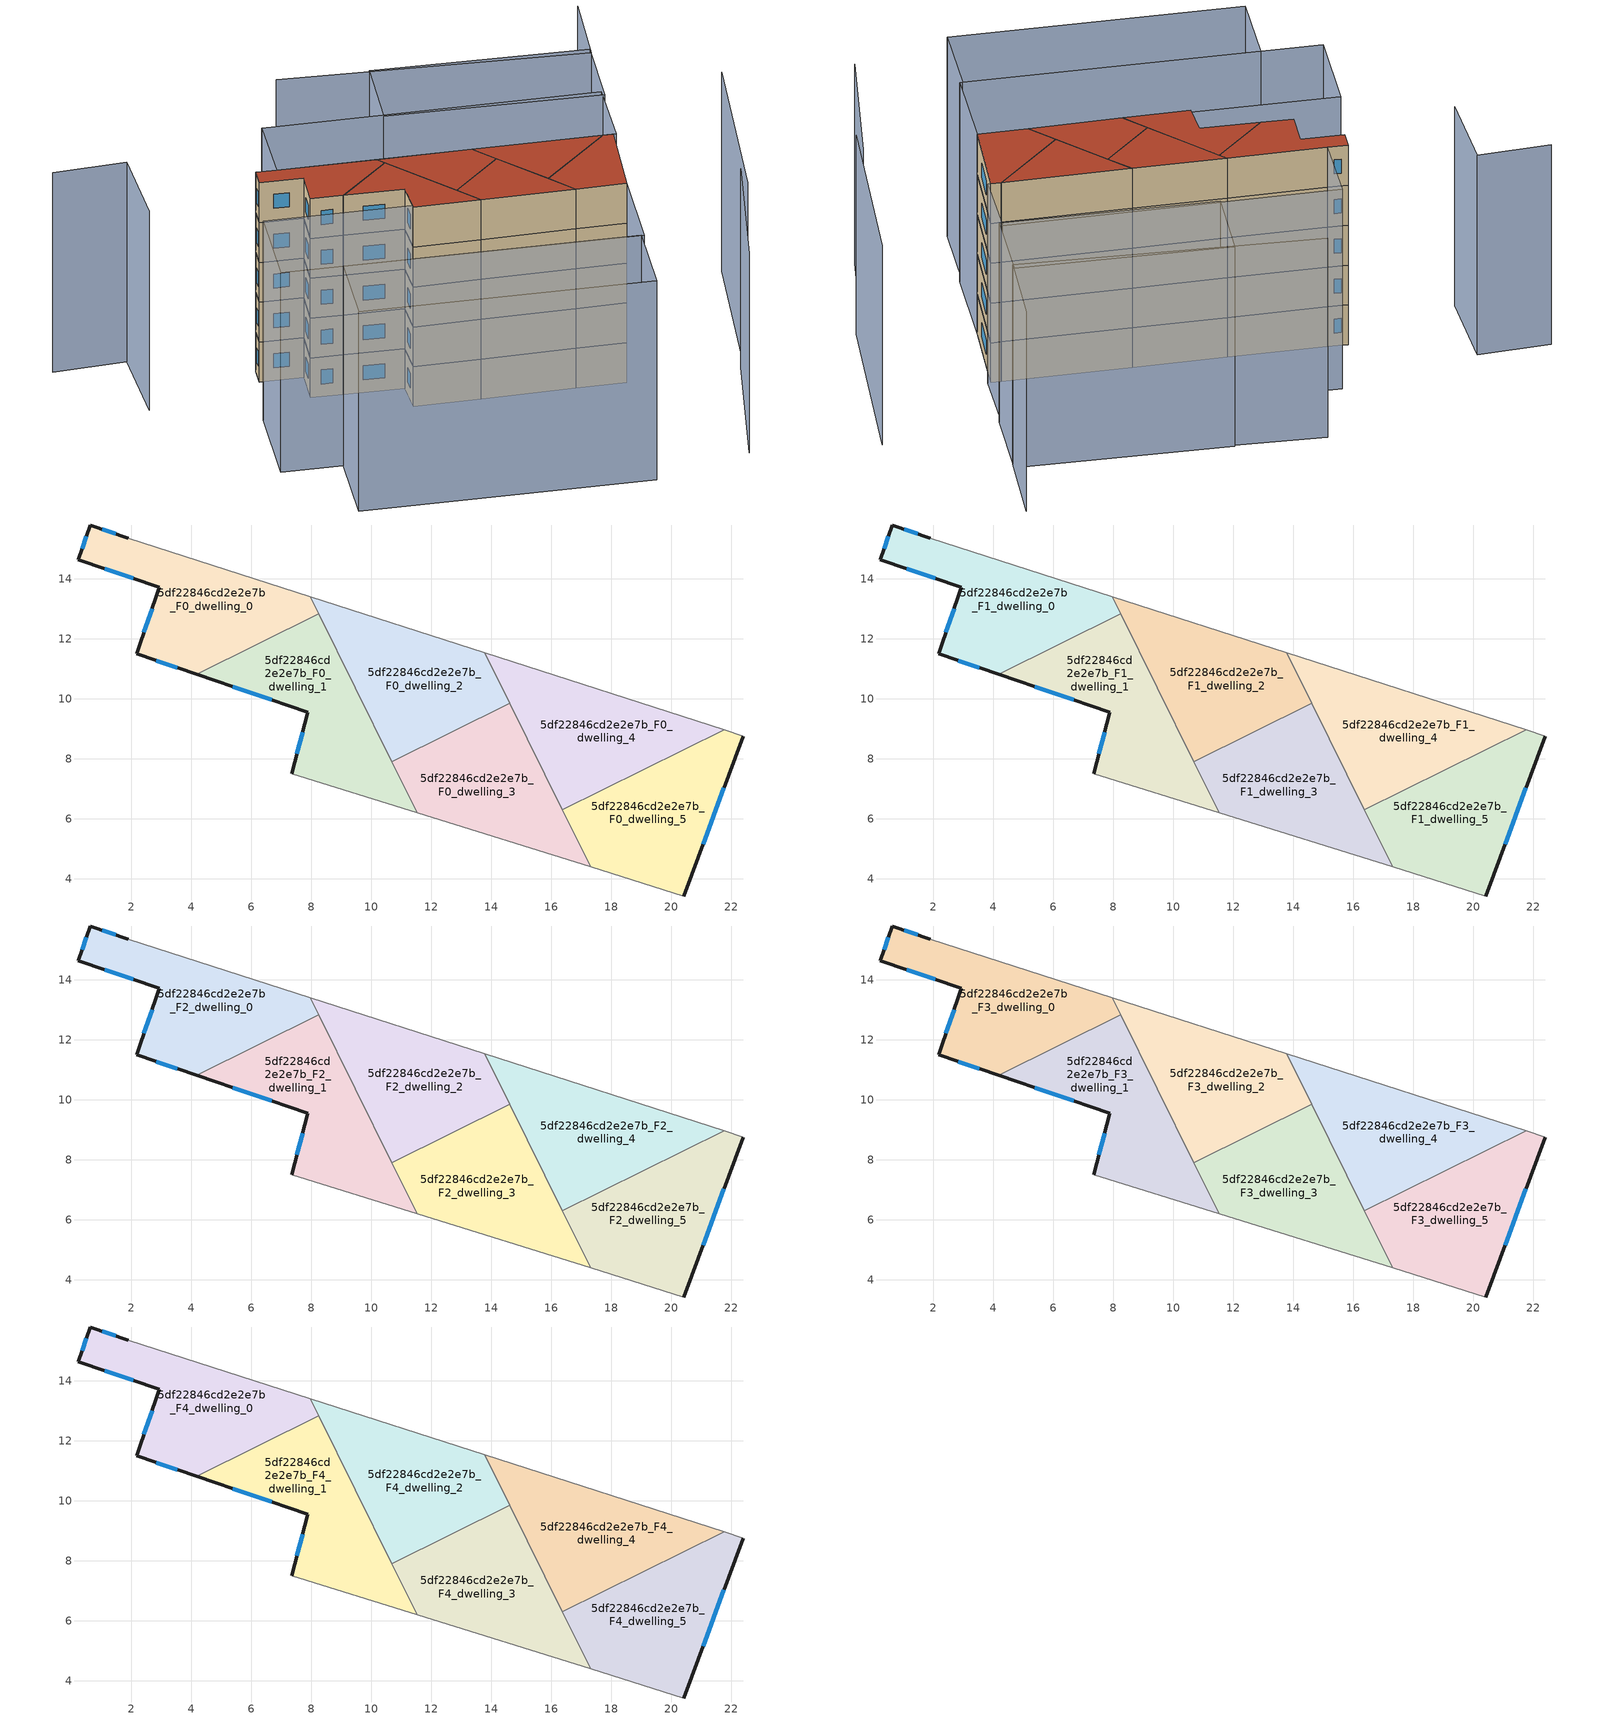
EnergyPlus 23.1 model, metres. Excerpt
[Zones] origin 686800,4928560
5df22846cd2e2e7b_F0_dwelling_0
 floor ground (EU_floor_Construction): 7.97,13.4 8.25,12.83 4.18,10.81 2.18,11.49 2.94,13.72 0.24,14.63 0.63,15.79 1.9,15.35 z0
 wall outside (EU_wall_Construction): 1.9,15.35 0.63,15.79 0.24,14.63 2.94,13.72 2.18,11.49 4.18,10.81 z0:3
 wall adiabatic (EU_wall_Construction): 7.97,13.4 1.9,15.35 z0:3
 wall to 5df22846cd2e2e7b_F0_dwelling_1 (EU_wall_Construction): 4.18,10.81 8.25,12.83 z0:3
 wall to 5df22846cd2e2e7b_F0_dwelling_2 (EU_wall_Construction): 8.25,12.83 7.97,13.4 z0:3
 window (EU_Window_Construction): 1.11,14.34 2.06,14.02 / 0.5,15.42 0.36,15.01 / 1.49,15.5 1.04,15.65 / 2.83,11.27 3.53,11.03 / 2.69,13 2.42,12.22 z0.97:2.03
5df22846cd2e2e7b_F0_dwelling_1
 floor ground (EU_floor_Construction): 8.25,12.83 11.53,6.2 7.35,7.5 7.89,9.55 4.18,10.81 z0
 wall outside (EU_wall_Construction): 4.18,10.81 7.89,9.55 7.35,7.5 z0:3
 wall adiabatic (EU_wall_Construction): 7.35,7.5 11.53,6.2 z0:3
 wall to 5df22846cd2e2e7b_F0_dwelling_3 (EU_wall_Construction): 11.53,6.2 10.69,7.91 z0:3
 wall to 5df22846cd2e2e7b_F0_dwelling_2 (EU_wall_Construction): 10.69,7.91 8.25,12.83 z0:3
 window (EU_Window_Construction): 7.71,8.89 7.52,8.17 / 5.38,10.41 6.68,9.96 z0.97:2.03
5df22846cd2e2e7b_F0_dwelling_2
 floor ground (EU_floor_Construction): 13.79,11.53 14.62,9.85 10.69,7.91 7.97,13.4 z0
 wall adiabatic (EU_wall_Construction): 13.79,11.53 7.97,13.4 z0:3
 wall to 5df22846cd2e2e7b_F0_dwelling_3 (EU_wall_Construction): 10.69,7.91 14.62,9.85 z0:3
 wall to 5df22846cd2e2e7b_F0_dwelling_4 (EU_wall_Construction): 14.62,9.85 13.79,11.53 z0:3
5df22846cd2e2e7b_F0_dwelling_3
 floor ground (EU_floor_Construction): 14.62,9.85 17.31,4.39 11.53,6.2 10.69,7.91 z0
 wall adiabatic (EU_wall_Construction): 11.53,6.2 17.31,4.39 z0:3
 wall to 5df22846cd2e2e7b_F0_dwelling_5 (EU_wall_Construction): 17.31,4.39 16.38,6.3 z0:3
 wall to 5df22846cd2e2e7b_F0_dwelling_4 (EU_wall_Construction): 16.38,6.3 14.62,9.85 z0:3
5df22846cd2e2e7b_F0_dwelling_4
 floor ground (EU_floor_Construction): 21.77,8.96 16.38,6.3 13.79,11.53 z0
 wall adiabatic (EU_wall_Construction): 21.77,8.96 13.79,11.53 z0:3
 wall to 5df22846cd2e2e7b_F0_dwelling_5 (EU_wall_Construction): 16.38,6.3 21.77,8.96 z0:3
5df22846cd2e2e7b_F0_dwelling_5
 floor ground (EU_floor_Construction): 22.4,8.76 20.43,3.42 17.31,4.39 16.38,6.3 21.77,8.96 z0
 wall outside (EU_wall_Construction): 20.43,3.42 22.4,8.76 z0:3
 wall adiabatic (EU_wall_Construction): 22.4,8.76 21.77,8.96 / 17.31,4.39 20.43,3.42 z0:3
 window (EU_Window_Construction): 21.07,5.15 21.76,7.03 z0.97:2.03
5df22846cd2e2e7b_F1_dwelling_0
 floor to 5df22846cd2e2e7b_F0_dwelling_0 (EU_floor_Construction): 7.97,13.4 8.25,12.83 4.18,10.81 2.18,11.49 2.94,13.72 0.24,14.63 0.63,15.79 1.9,15.35 z3
 wall outside (EU_wall_Construction): 1.9,15.35 0.63,15.79 0.24,14.63 2.94,13.72 2.18,11.49 4.18,10.81 z3:6
 wall adiabatic (EU_wall_Construction): 7.97,13.4 1.9,15.35 z3:6
 wall to 5df22846cd2e2e7b_F1_dwelling_1 (EU_wall_Construction): 4.18,10.81 8.25,12.83 z3:6
 wall to 5df22846cd2e2e7b_F1_dwelling_2 (EU_wall_Construction): 8.25,12.83 7.97,13.4 z3:6
 window (EU_Window_Construction): 1.11,14.34 2.06,14.02 / 0.5,15.42 0.36,15.01 / 1.49,15.5 1.04,15.65 / 2.83,11.27 3.53,11.03 / 2.69,13 2.42,12.22 z3.97:5.03
5df22846cd2e2e7b_F1_dwelling_1
 floor to 5df22846cd2e2e7b_F0_dwelling_1 (EU_floor_Construction): 8.25,12.83 11.53,6.2 7.35,7.5 7.89,9.55 4.18,10.81 z3
 wall outside (EU_wall_Construction): 4.18,10.81 7.89,9.55 7.35,7.5 z3:6
 wall adiabatic (EU_wall_Construction): 7.35,7.5 11.53,6.2 z3:6
 wall to 5df22846cd2e2e7b_F1_dwelling_3 (EU_wall_Construction): 11.53,6.2 10.69,7.91 z3:6
 wall to 5df22846cd2e2e7b_F1_dwelling_2 (EU_wall_Construction): 10.69,7.91 8.25,12.83 z3:6
 window (EU_Window_Construction): 7.71,8.89 7.52,8.17 / 5.38,10.41 6.68,9.96 z3.97:5.03
5df22846cd2e2e7b_F1_dwelling_2
 floor to 5df22846cd2e2e7b_F0_dwelling_2 (EU_floor_Construction): 13.79,11.53 14.62,9.85 10.69,7.91 7.97,13.4 z3
 wall adiabatic (EU_wall_Construction): 13.79,11.53 7.97,13.4 z3:6
 wall to 5df22846cd2e2e7b_F1_dwelling_3 (EU_wall_Construction): 10.69,7.91 14.62,9.85 z3:6
 wall to 5df22846cd2e2e7b_F1_dwelling_4 (EU_wall_Construction): 14.62,9.85 13.79,11.53 z3:6
5df22846cd2e2e7b_F1_dwelling_3
 floor to 5df22846cd2e2e7b_F0_dwelling_3 (EU_floor_Construction): 14.62,9.85 17.31,4.39 11.53,6.2 10.69,7.91 z3
 wall adiabatic (EU_wall_Construction): 11.53,6.2 17.31,4.39 z3:6
 wall to 5df22846cd2e2e7b_F1_dwelling_5 (EU_wall_Construction): 17.31,4.39 16.38,6.3 z3:6
 wall to 5df22846cd2e2e7b_F1_dwelling_4 (EU_wall_Construction): 16.38,6.3 14.62,9.85 z3:6
5df22846cd2e2e7b_F1_dwelling_4
 floor to 5df22846cd2e2e7b_F0_dwelling_4 (EU_floor_Construction): 21.77,8.96 16.38,6.3 13.79,11.53 z3
 wall adiabatic (EU_wall_Construction): 21.77,8.96 13.79,11.53 z3:6
 wall to 5df22846cd2e2e7b_F1_dwelling_5 (EU_wall_Construction): 16.38,6.3 21.77,8.96 z3:6
5df22846cd2e2e7b_F1_dwelling_5
 floor to 5df22846cd2e2e7b_F0_dwelling_5 (EU_floor_Construction): 22.4,8.76 20.43,3.42 17.31,4.39 16.38,6.3 21.77,8.96 z3
 wall outside (EU_wall_Construction): 20.43,3.42 22.4,8.76 z3:6
 wall adiabatic (EU_wall_Construction): 22.4,8.76 21.77,8.96 / 17.31,4.39 20.43,3.42 z3:6
 window (EU_Window_Construction): 21.07,5.15 21.76,7.03 z3.97:5.03
5df22846cd2e2e7b_F2_dwelling_0
 floor to 5df22846cd2e2e7b_F1_dwelling_0 (EU_floor_Construction): 7.97,13.4 8.25,12.83 4.18,10.81 2.18,11.49 2.94,13.72 0.24,14.63 0.63,15.79 1.9,15.35 z6
 wall outside (EU_wall_Construction): 1.9,15.35 0.63,15.79 0.24,14.63 2.94,13.72 2.18,11.49 4.18,10.81 z6:9
 wall adiabatic (EU_wall_Construction): 7.97,13.4 1.9,15.35 z6:9
 wall to 5df22846cd2e2e7b_F2_dwelling_1 (EU_wall_Construction): 4.18,10.81 8.25,12.83 z6:9
 wall to 5df22846cd2e2e7b_F2_dwelling_2 (EU_wall_Construction): 8.25,12.83 7.97,13.4 z6:9
 window (EU_Window_Construction): 1.11,14.34 2.06,14.02 / 0.5,15.42 0.36,15.01 / 1.49,15.5 1.04,15.65 / 2.83,11.27 3.53,11.03 / 2.69,13 2.42,12.22 z6.97:8.03
5df22846cd2e2e7b_F2_dwelling_1
 floor to 5df22846cd2e2e7b_F1_dwelling_1 (EU_floor_Construction): 8.25,12.83 11.53,6.2 7.35,7.5 7.89,9.55 4.18,10.81 z6
 wall outside (EU_wall_Construction): 4.18,10.81 7.89,9.55 7.35,7.5 z6:9
 wall adiabatic (EU_wall_Construction): 7.35,7.5 11.53,6.2 z6:9
 wall to 5df22846cd2e2e7b_F2_dwelling_3 (EU_wall_Construction): 11.53,6.2 10.69,7.91 z6:9
 wall to 5df22846cd2e2e7b_F2_dwelling_2 (EU_wall_Construction): 10.69,7.91 8.25,12.83 z6:9
 window (EU_Window_Construction): 7.71,8.89 7.52,8.17 / 5.38,10.41 6.68,9.96 z6.97:8.03
5df22846cd2e2e7b_F2_dwelling_2
 floor to 5df22846cd2e2e7b_F1_dwelling_2 (EU_floor_Construction): 13.79,11.53 14.62,9.85 10.69,7.91 7.97,13.4 z6
 wall adiabatic (EU_wall_Construction): 13.79,11.53 7.97,13.4 z6:9
 wall to 5df22846cd2e2e7b_F2_dwelling_3 (EU_wall_Construction): 10.69,7.91 14.62,9.85 z6:9
 wall to 5df22846cd2e2e7b_F2_dwelling_4 (EU_wall_Construction): 14.62,9.85 13.79,11.53 z6:9
5df22846cd2e2e7b_F2_dwelling_3
 floor to 5df22846cd2e2e7b_F1_dwelling_3 (EU_floor_Construction): 14.62,9.85 17.31,4.39 11.53,6.2 10.69,7.91 z6
 wall adiabatic (EU_wall_Construction): 11.53,6.2 17.31,4.39 z6:9
 wall to 5df22846cd2e2e7b_F2_dwelling_5 (EU_wall_Construction): 17.31,4.39 16.38,6.3 z6:9
 wall to 5df22846cd2e2e7b_F2_dwelling_4 (EU_wall_Construction): 16.38,6.3 14.62,9.85 z6:9
5df22846cd2e2e7b_F2_dwelling_4
 floor to 5df22846cd2e2e7b_F1_dwelling_4 (EU_floor_Construction): 21.77,8.96 16.38,6.3 13.79,11.53 z6
 wall adiabatic (EU_wall_Construction): 21.77,8.96 13.79,11.53 z6:9
 wall to 5df22846cd2e2e7b_F2_dwelling_5 (EU_wall_Construction): 16.38,6.3 21.77,8.96 z6:9
5df22846cd2e2e7b_F2_dwelling_5
 floor to 5df22846cd2e2e7b_F1_dwelling_5 (EU_floor_Construction): 22.4,8.76 20.43,3.42 17.31,4.39 16.38,6.3 21.77,8.96 z6
 wall outside (EU_wall_Construction): 20.43,3.42 22.4,8.76 z6:9
 wall adiabatic (EU_wall_Construction): 22.4,8.76 21.77,8.96 / 17.31,4.39 20.43,3.42 z6:9
 window (EU_Window_Construction): 21.07,5.15 21.76,7.03 z6.97:8.03
5df22846cd2e2e7b_F3_dwelling_0
 floor to 5df22846cd2e2e7b_F2_dwelling_0 (EU_floor_Construction): 7.97,13.4 8.25,12.83 4.18,10.81 2.18,11.49 2.94,13.72 0.24,14.63 0.63,15.79 1.9,15.35 z9
 wall outside (EU_wall_Construction): 1.9,15.35 0.63,15.79 0.24,14.63 2.94,13.72 2.18,11.49 4.18,10.81 z9:12
 wall adiabatic (EU_wall_Construction): 7.97,13.4 1.9,15.35 z9:12
 wall to 5df22846cd2e2e7b_F3_dwelling_1 (EU_wall_Construction): 4.18,10.81 8.25,12.83 z9:12
 wall to 5df22846cd2e2e7b_F3_dwelling_2 (EU_wall_Construction): 8.25,12.83 7.97,13.4 z9:12
 window (EU_Window_Construction): 1.11,14.34 2.06,14.02 / 0.5,15.42 0.36,15.01 / 1.49,15.5 1.04,15.65 / 2.83,11.27 3.53,11.03 / 2.69,13 2.42,12.22 z9.97:11.03
5df22846cd2e2e7b_F3_dwelling_1
 floor to 5df22846cd2e2e7b_F2_dwelling_1 (EU_floor_Construction): 8.25,12.83 11.53,6.2 7.35,7.5 7.89,9.55 4.18,10.81 z9
 wall outside (EU_wall_Construction): 4.18,10.81 7.89,9.55 7.35,7.5 z9:12
 wall adiabatic (EU_wall_Construction): 7.35,7.5 11.53,6.2 z9:12
 wall to 5df22846cd2e2e7b_F3_dwelling_3 (EU_wall_Construction): 11.53,6.2 10.69,7.91 z9:12
 wall to 5df22846cd2e2e7b_F3_dwelling_2 (EU_wall_Construction): 10.69,7.91 8.25,12.83 z9:12
 window (EU_Window_Construction): 7.71,8.89 7.52,8.17 / 5.38,10.41 6.68,9.96 z9.97:11.03
5df22846cd2e2e7b_F3_dwelling_2
 floor to 5df22846cd2e2e7b_F2_dwelling_2 (EU_floor_Construction): 13.79,11.53 14.62,9.85 10.69,7.91 7.97,13.4 z9
 wall adiabatic (EU_wall_Construction): 13.79,11.53 7.97,13.4 z9:12
 wall to 5df22846cd2e2e7b_F3_dwelling_3 (EU_wall_Construction): 10.69,7.91 14.62,9.85 z9:12
 wall to 5df22846cd2e2e7b_F3_dwelling_4 (EU_wall_Construction): 14.62,9.85 13.79,11.53 z9:12
5df22846cd2e2e7b_F3_dwelling_3
 floor to 5df22846cd2e2e7b_F2_dwelling_3 (EU_floor_Construction): 14.62,9.85 17.31,4.39 11.53,6.2 10.69,7.91 z9
 wall adiabatic (EU_wall_Construction): 11.53,6.2 17.31,4.39 z9:12
 wall to 5df22846cd2e2e7b_F3_dwelling_5 (EU_wall_Construction): 17.31,4.39 16.38,6.3 z9:12
 wall to 5df22846cd2e2e7b_F3_dwelling_4 (EU_wall_Construction): 16.38,6.3 14.62,9.85 z9:12
5df22846cd2e2e7b_F3_dwelling_4
 floor to 5df22846cd2e2e7b_F2_dwelling_4 (EU_floor_Construction): 21.77,8.96 16.38,6.3 13.79,11.53 z9
 wall adiabatic (EU_wall_Construction): 21.77,8.96 13.79,11.53 z9:12
 wall to 5df22846cd2e2e7b_F3_dwelling_5 (EU_wall_Construction): 16.38,6.3 21.77,8.96 z9:12
5df22846cd2e2e7b_F3_dwelling_5
 floor to 5df22846cd2e2e7b_F2_dwelling_5 (EU_floor_Construction): 22.4,8.76 20.43,3.42 17.31,4.39 16.38,6.3 21.77,8.96 z9
 wall outside (EU_wall_Construction): 20.43,3.42 22.4,8.76 z9:12
 wall adiabatic (EU_wall_Construction): 22.4,8.76 21.77,8.96 / 17.31,4.39 20.43,3.42 z9:12
 window (EU_Window_Construction): 21.07,5.15 21.76,7.03 z9.97:11.03
5df22846cd2e2e7b_F4_dwelling_0
 floor to 5df22846cd2e2e7b_F3_dwelling_0 (EU_floor_Construction): 7.97,13.4 8.25,12.83 4.18,10.81 2.18,11.49 2.94,13.72 0.24,14.63 0.63,15.79 1.9,15.35 z12
 wall outside (EU_wall_Construction): 1.9,15.35 0.63,15.79 0.24,14.63 2.94,13.72 2.18,11.49 4.18,10.81 z12:15
 wall adiabatic (EU_wall_Construction): 7.97,13.4 1.9,15.35 z12:15
 wall to 5df22846cd2e2e7b_F4_dwelling_1 (EU_wall_Construction): 4.18,10.81 8.25,12.83 z12:15
 wall to 5df22846cd2e2e7b_F4_dwelling_2 (EU_wall_Construction): 8.25,12.83 7.97,13.4 z12:15
 window (EU_Window_Construction): 1.11,14.34 2.06,14.02 / 0.5,15.42 0.36,15.01 / 1.49,15.5 1.04,15.65 / 2.83,11.27 3.53,11.03 / 2.69,13 2.42,12.22 z12.97:14.03
 roof outside (EU_roof_Construction): 8.25,12.83 7.97,13.4 1.9,15.35 0.63,15.79 0.24,14.63 2.94,13.72 2.18,11.49 4.18,10.81 z15
5df22846cd2e2e7b_F4_dwelling_1
 floor to 5df22846cd2e2e7b_F3_dwelling_1 (EU_floor_Construction): 8.25,12.83 11.53,6.2 7.35,7.5 7.89,9.55 4.18,10.81 z12
 wall outside (EU_wall_Construction): 4.18,10.81 7.89,9.55 7.35,7.5 z12:15
 wall adiabatic (EU_wall_Construction): 7.35,7.5 11.53,6.2 z12:15
 wall to 5df22846cd2e2e7b_F4_dwelling_3 (EU_wall_Construction): 11.53,6.2 10.69,7.91 z12:15
 wall to 5df22846cd2e2e7b_F4_dwelling_2 (EU_wall_Construction): 10.69,7.91 8.25,12.83 z12:15
 window (EU_Window_Construction): 7.71,8.89 7.52,8.17 / 5.38,10.41 6.68,9.96 z12.97:14.03
 roof outside (EU_roof_Construction): 11.53,6.2 8.25,12.83 4.18,10.81 7.89,9.55 7.35,7.5 z15
5df22846cd2e2e7b_F4_dwelling_2
 floor to 5df22846cd2e2e7b_F3_dwelling_2 (EU_floor_Construction): 13.79,11.53 14.62,9.85 10.69,7.91 7.97,13.4 z12
 wall adiabatic (EU_wall_Construction): 13.79,11.53 7.97,13.4 z12:15
 wall to 5df22846cd2e2e7b_F4_dwelling_3 (EU_wall_Construction): 10.69,7.91 14.62,9.85 z12:15
 wall to 5df22846cd2e2e7b_F4_dwelling_4 (EU_wall_Construction): 14.62,9.85 13.79,11.53 z12:15
 roof outside (EU_roof_Construction): 14.62,9.85 13.79,11.53 7.97,13.4 10.69,7.91 z15
5df22846cd2e2e7b_F4_dwelling_3
 floor to 5df22846cd2e2e7b_F3_dwelling_3 (EU_floor_Construction): 14.62,9.85 17.31,4.39 11.53,6.2 10.69,7.91 z12
 wall adiabatic (EU_wall_Construction): 11.53,6.2 17.31,4.39 z12:15
 wall to 5df22846cd2e2e7b_F4_dwelling_5 (EU_wall_Construction): 17.31,4.39 16.38,6.3 z12:15
 wall to 5df22846cd2e2e7b_F4_dwelling_4 (EU_wall_Construction): 16.38,6.3 14.62,9.85 z12:15
 roof outside (EU_roof_Construction): 17.31,4.39 14.62,9.85 10.69,7.91 11.53,6.2 z15
5df22846cd2e2e7b_F4_dwelling_4
 floor to 5df22846cd2e2e7b_F3_dwelling_4 (EU_floor_Construction): 21.77,8.96 16.38,6.3 13.79,11.53 z12
 wall adiabatic (EU_wall_Construction): 21.77,8.96 13.79,11.53 z12:15
 wall to 5df22846cd2e2e7b_F4_dwelling_5 (EU_wall_Construction): 16.38,6.3 21.77,8.96 z12:15
 roof outside (EU_roof_Construction): 21.77,8.96 13.79,11.53 16.38,6.3 z15
5df22846cd2e2e7b_F4_dwelling_5
 floor to 5df22846cd2e2e7b_F3_dwelling_5 (EU_floor_Construction): 22.4,8.76 20.43,3.42 17.31,4.39 16.38,6.3 21.77,8.96 z12
 wall outside (EU_wall_Construction): 20.43,3.42 22.4,8.76 z12:15
 wall adiabatic (EU_wall_Construction): 22.4,8.76 21.77,8.96 / 17.31,4.39 20.43,3.42 z12:15
 window (EU_Window_Construction): 21.07,5.15 21.76,7.03 z12.97:14.03
 roof outside (EU_roof_Construction): 20.43,3.42 22.4,8.76 21.77,8.96 16.38,6.3 17.31,4.39 z15
shading: 23.3,-7.29 27.51,1.43 / 27.12,-0.16 31.77,11.65 / -10.57,21.89 -5.93,20.69 / -5.93,20.69 -7.36,15.15 / 27.52,22.61 25.66,17.54 / 25.66,17.54 6.88,24.42 / 10.76,17.49 12.46,22.47 / 12.46,22.47 25.79,17.93 / 25.79,17.93 24.09,12.95 / 24.09,12.95 10.76,17.49 / 0.26,3.73 18.35,-2.2 / 18.35,-2.2 16.71,-7.2 / 16.71,-7.2 -1.38,-1.26 / -1.38,-1.26 0.26,3.73 / 18.55,-2.28 -3.53,4.98 / -3.53,4.98 -1.65,10.69 / -1.65,10.69 20.43,3.42 / 20.43,3.42 18.55,-2.28 / 22.59,8.7 1.9,15.35 / 1.9,15.35 3.39,19.99 / 3.39,19.99 24.08,13.33 / 24.08,13.33 22.59,8.7 z0:15
[Building]
EU S2 Campaign: North Axis=0; Terrain=City; Solar Distribution=FullExterior
[Site:Location]
Bologna: Latitude=44.5; Longitude=11.25; Time Zone=1; Elevation=37
[SizingPeriod:WeatherFileDays]
AnnualSizingPeriod: Begin Month=1; Begin Day of Month=1; End Month=12; End Day of Month=31; Day of Week for Start Day=Monday; Use Weather File Daylight Saving Period=No; Use Weather File Rain and Snow Indicators=No
[MATERIAL]
EU_InternalMass_Material: Roughness=MediumRough; Thickness=0.1; Conductivity=1; Density=1800; Specific Heat=900; Thermal Absorptance=0.9; Solar Absorptance=0.7; Visible Absorptance=0.7
[MATERIAL:NOMASS] Roughness=MediumRough; Thermal Absorptance=0.9; Solar Absorptance=0.7; Visible Absorptance=0.7
Name | Thermal Resistance
EU_wall_NoMass | 0.779417
EU_roof_NoMass | 0.435466
EU_floor_NoMass | 0.588222
[WINDOWMATERIAL:SIMPLEGLAZINGSYSTEM]
EU_Window_SimpleGlazing: UFactor=5.16242; Solar Heat Gain Coefficient=0.85; Visible Transmittance=0.85
[CONSTRUCTION]
EU_wall_Construction: EU_wall_NoMass
EU_roof_Construction: EU_roof_NoMass
EU_floor_Construction: EU_floor_NoMass
EU_InternalMass_Construction: EU_InternalMass_Material
EU_Window_Construction: EU_Window_SimpleGlazing
[ZONE] Type=1; Multiplier=1; Ceiling Height=autocalculate; Floor Area=autocalculate; Part of Total Floor Area=Yes
Name | Volume
5df22846cd2e2e7b_F0_dwelling_0; 5df22846cd2e2e7b_F1_dwelling_0; 5df22846cd2e2e7b_F2_dwelling_0; 5df22846cd2e2e7b_F3_dwelling_0; 5df22846cd2e2e7b_F4_dwelling_0 | 52.5989
5df22846cd2e2e7b_F0_dwelling_1; 5df22846cd2e2e7b_F1_dwelling_1; 5df22846cd2e2e7b_F2_dwelling_1; 5df22846cd2e2e7b_F3_dwelling_1; 5df22846cd2e2e7b_F4_dwelling_1 | 52.6099
5df22846cd2e2e7b_F0_dwelling_2; 5df22846cd2e2e7b_F1_dwelling_2; 5df22846cd2e2e7b_F2_dwelling_2; 5df22846cd2e2e7b_F3_dwelling_2; 5df22846cd2e2e7b_F4_dwelling_2 | 52.6091
5df22846cd2e2e7b_F0_dwelling_3; 5df22846cd2e2e7b_F1_dwelling_3; 5df22846cd2e2e7b_F2_dwelling_3; 5df22846cd2e2e7b_F3_dwelling_3; 5df22846cd2e2e7b_F4_dwelling_3; 5df22846cd2e2e7b_F0_dwelling_4; 5df22846cd2e2e7b_F1_dwelling_4; 5df22846cd2e2e7b_F2_dwelling_4; 5df22846cd2e2e7b_F3_dwelling_4; 5df22846cd2e2e7b_F4_dwelling_4 | 52.6055
5df22846cd2e2e7b_F0_dwelling_5; 5df22846cd2e2e7b_F1_dwelling_5; 5df22846cd2e2e7b_F2_dwelling_5; 5df22846cd2e2e7b_F3_dwelling_5; 5df22846cd2e2e7b_F4_dwelling_5 | 52.6157
[INTERNALMASS] Construction=EU_InternalMass_Construction
Name | Zone or ZoneList | Surface Area
5df22846cd2e2e7b_F0_dwelling_0_EU_InternalMass | 5df22846cd2e2e7b_F0_dwelling_0 | 17.5339
5df22846cd2e2e7b_F0_dwelling_1_EU_InternalMass | 5df22846cd2e2e7b_F0_dwelling_1 | 17.5365
5df22846cd2e2e7b_F0_dwelling_2_EU_InternalMass | 5df22846cd2e2e7b_F0_dwelling_2 | 17.536
5df22846cd2e2e7b_F0_dwelling_3_EU_InternalMass | 5df22846cd2e2e7b_F0_dwelling_3 | 17.5355
5df22846cd2e2e7b_F0_dwelling_4_EU_InternalMass | 5df22846cd2e2e7b_F0_dwelling_4 | 17.5333
5df22846cd2e2e7b_F0_dwelling_5_EU_InternalMass | 5df22846cd2e2e7b_F0_dwelling_5 | 17.5378
5df22846cd2e2e7b_F1_dwelling_0_EU_InternalMass | 5df22846cd2e2e7b_F1_dwelling_0 | 17.5339
5df22846cd2e2e7b_F1_dwelling_1_EU_InternalMass | 5df22846cd2e2e7b_F1_dwelling_1 | 17.5365
5df22846cd2e2e7b_F1_dwelling_2_EU_InternalMass | 5df22846cd2e2e7b_F1_dwelling_2 | 17.536
5df22846cd2e2e7b_F1_dwelling_3_EU_InternalMass | 5df22846cd2e2e7b_F1_dwelling_3 | 17.5355
5df22846cd2e2e7b_F1_dwelling_4_EU_InternalMass | 5df22846cd2e2e7b_F1_dwelling_4 | 17.5333
5df22846cd2e2e7b_F1_dwelling_5_EU_InternalMass | 5df22846cd2e2e7b_F1_dwelling_5 | 17.5378
5df22846cd2e2e7b_F2_dwelling_0_EU_InternalMass | 5df22846cd2e2e7b_F2_dwelling_0 | 17.5339
5df22846cd2e2e7b_F2_dwelling_1_EU_InternalMass | 5df22846cd2e2e7b_F2_dwelling_1 | 17.5365
5df22846cd2e2e7b_F2_dwelling_2_EU_InternalMass | 5df22846cd2e2e7b_F2_dwelling_2 | 17.536
5df22846cd2e2e7b_F2_dwelling_3_EU_InternalMass | 5df22846cd2e2e7b_F2_dwelling_3 | 17.5355
5df22846cd2e2e7b_F2_dwelling_4_EU_InternalMass | 5df22846cd2e2e7b_F2_dwelling_4 | 17.5333
5df22846cd2e2e7b_F2_dwelling_5_EU_InternalMass | 5df22846cd2e2e7b_F2_dwelling_5 | 17.5378
5df22846cd2e2e7b_F3_dwelling_0_EU_InternalMass | 5df22846cd2e2e7b_F3_dwelling_0 | 17.5339
5df22846cd2e2e7b_F3_dwelling_1_EU_InternalMass | 5df22846cd2e2e7b_F3_dwelling_1 | 17.5365
5df22846cd2e2e7b_F3_dwelling_2_EU_InternalMass | 5df22846cd2e2e7b_F3_dwelling_2 | 17.536
5df22846cd2e2e7b_F3_dwelling_3_EU_InternalMass | 5df22846cd2e2e7b_F3_dwelling_3 | 17.5355
5df22846cd2e2e7b_F3_dwelling_4_EU_InternalMass | 5df22846cd2e2e7b_F3_dwelling_4 | 17.5333
5df22846cd2e2e7b_F3_dwelling_5_EU_InternalMass | 5df22846cd2e2e7b_F3_dwelling_5 | 17.5378
5df22846cd2e2e7b_F4_dwelling_0_EU_InternalMass | 5df22846cd2e2e7b_F4_dwelling_0 | 17.5339
5df22846cd2e2e7b_F4_dwelling_1_EU_InternalMass | 5df22846cd2e2e7b_F4_dwelling_1 | 17.5365
5df22846cd2e2e7b_F4_dwelling_2_EU_InternalMass | 5df22846cd2e2e7b_F4_dwelling_2 | 17.536
5df22846cd2e2e7b_F4_dwelling_3_EU_InternalMass | 5df22846cd2e2e7b_F4_dwelling_3 | 17.5355
5df22846cd2e2e7b_F4_dwelling_4_EU_InternalMass | 5df22846cd2e2e7b_F4_dwelling_4 | 17.5333
5df22846cd2e2e7b_F4_dwelling_5_EU_InternalMass | 5df22846cd2e2e7b_F4_dwelling_5 | 17.5378
[OTHEREQUIPMENT] Fuel Type=Electricity; Design Level Calculation Method=Watts/Area; Power per Zone Floor Area=1; Fraction Latent=0; Fraction Radiant=0; Fraction Lost=0; Carbon Dioxide Generation Rate=0; EndUse Subcategory=EU_Step8_InternalGains
Name | Zone or ZoneList or Space or SpaceList | Schedule
EU_Step8_InternalGain_5df22846cd2e2e7b_F0_dwelling_0_f000 | 5df22846cd2e2e7b_F0_dwelling_0 | EU_Step8_GainSchedule_5df22846cd2e2e7b_F0_dwelling_0_f000
EU_Step8_InternalGain_5df22846cd2e2e7b_F0_dwelling_1_f000 | 5df22846cd2e2e7b_F0_dwelling_1 | EU_Step8_GainSchedule_5df22846cd2e2e7b_F0_dwelling_1_f000
EU_Step8_InternalGain_5df22846cd2e2e7b_F0_dwelling_2_f000 | 5df22846cd2e2e7b_F0_dwelling_2 | EU_Step8_GainSchedule_5df22846cd2e2e7b_F0_dwelling_2_f000
EU_Step8_InternalGain_5df22846cd2e2e7b_F0_dwelling_3_f000 | 5df22846cd2e2e7b_F0_dwelling_3 | EU_Step8_GainSchedule_5df22846cd2e2e7b_F0_dwelling_3_f000
EU_Step8_InternalGain_5df22846cd2e2e7b_F0_dwelling_4_f000 | 5df22846cd2e2e7b_F0_dwelling_4 | EU_Step8_GainSchedule_5df22846cd2e2e7b_F0_dwelling_4_f000
EU_Step8_InternalGain_5df22846cd2e2e7b_F0_dwelling_5_f000 | 5df22846cd2e2e7b_F0_dwelling_5 | EU_Step8_GainSchedule_5df22846cd2e2e7b_F0_dwelling_5_f000
EU_Step8_InternalGain_5df22846cd2e2e7b_F1_dwelling_0_f000 | 5df22846cd2e2e7b_F1_dwelling_0 | EU_Step8_GainSchedule_5df22846cd2e2e7b_F1_dwelling_0_f000
EU_Step8_InternalGain_5df22846cd2e2e7b_F1_dwelling_1_f000 | 5df22846cd2e2e7b_F1_dwelling_1 | EU_Step8_GainSchedule_5df22846cd2e2e7b_F1_dwelling_1_f000
EU_Step8_InternalGain_5df22846cd2e2e7b_F1_dwelling_2_f000 | 5df22846cd2e2e7b_F1_dwelling_2 | EU_Step8_GainSchedule_5df22846cd2e2e7b_F1_dwelling_2_f000
EU_Step8_InternalGain_5df22846cd2e2e7b_F1_dwelling_3_f000 | 5df22846cd2e2e7b_F1_dwelling_3 | EU_Step8_GainSchedule_5df22846cd2e2e7b_F1_dwelling_3_f000
EU_Step8_InternalGain_5df22846cd2e2e7b_F1_dwelling_4_f000 | 5df22846cd2e2e7b_F1_dwelling_4 | EU_Step8_GainSchedule_5df22846cd2e2e7b_F1_dwelling_4_f000
EU_Step8_InternalGain_5df22846cd2e2e7b_F1_dwelling_5_f000 | 5df22846cd2e2e7b_F1_dwelling_5 | EU_Step8_GainSchedule_5df22846cd2e2e7b_F1_dwelling_5_f000
EU_Step8_InternalGain_5df22846cd2e2e7b_F2_dwelling_0_f000 | 5df22846cd2e2e7b_F2_dwelling_0 | EU_Step8_GainSchedule_5df22846cd2e2e7b_F2_dwelling_0_f000
EU_Step8_InternalGain_5df22846cd2e2e7b_F2_dwelling_1_f000 | 5df22846cd2e2e7b_F2_dwelling_1 | EU_Step8_GainSchedule_5df22846cd2e2e7b_F2_dwelling_1_f000
EU_Step8_InternalGain_5df22846cd2e2e7b_F2_dwelling_2_f000 | 5df22846cd2e2e7b_F2_dwelling_2 | EU_Step8_GainSchedule_5df22846cd2e2e7b_F2_dwelling_2_f000
EU_Step8_InternalGain_5df22846cd2e2e7b_F2_dwelling_3_f000 | 5df22846cd2e2e7b_F2_dwelling_3 | EU_Step8_GainSchedule_5df22846cd2e2e7b_F2_dwelling_3_f000
EU_Step8_InternalGain_5df22846cd2e2e7b_F2_dwelling_4_f000 | 5df22846cd2e2e7b_F2_dwelling_4 | EU_Step8_GainSchedule_5df22846cd2e2e7b_F2_dwelling_4_f000
EU_Step8_InternalGain_5df22846cd2e2e7b_F2_dwelling_5_f000 | 5df22846cd2e2e7b_F2_dwelling_5 | EU_Step8_GainSchedule_5df22846cd2e2e7b_F2_dwelling_5_f000
EU_Step8_InternalGain_5df22846cd2e2e7b_F3_dwelling_0_f000 | 5df22846cd2e2e7b_F3_dwelling_0 | EU_Step8_GainSchedule_5df22846cd2e2e7b_F3_dwelling_0_f000
EU_Step8_InternalGain_5df22846cd2e2e7b_F3_dwelling_1_f000 | 5df22846cd2e2e7b_F3_dwelling_1 | EU_Step8_GainSchedule_5df22846cd2e2e7b_F3_dwelling_1_f000
EU_Step8_InternalGain_5df22846cd2e2e7b_F3_dwelling_2_f000 | 5df22846cd2e2e7b_F3_dwelling_2 | EU_Step8_GainSchedule_5df22846cd2e2e7b_F3_dwelling_2_f000
EU_Step8_InternalGain_5df22846cd2e2e7b_F3_dwelling_3_f000 | 5df22846cd2e2e7b_F3_dwelling_3 | EU_Step8_GainSchedule_5df22846cd2e2e7b_F3_dwelling_3_f000
EU_Step8_InternalGain_5df22846cd2e2e7b_F3_dwelling_4_f000 | 5df22846cd2e2e7b_F3_dwelling_4 | EU_Step8_GainSchedule_5df22846cd2e2e7b_F3_dwelling_4_f000
EU_Step8_InternalGain_5df22846cd2e2e7b_F3_dwelling_5_f000 | 5df22846cd2e2e7b_F3_dwelling_5 | EU_Step8_GainSchedule_5df22846cd2e2e7b_F3_dwelling_5_f000
EU_Step8_InternalGain_5df22846cd2e2e7b_F4_dwelling_0_f000 | 5df22846cd2e2e7b_F4_dwelling_0 | EU_Step8_GainSchedule_5df22846cd2e2e7b_F4_dwelling_0_f000
EU_Step8_InternalGain_5df22846cd2e2e7b_F4_dwelling_1_f000 | 5df22846cd2e2e7b_F4_dwelling_1 | EU_Step8_GainSchedule_5df22846cd2e2e7b_F4_dwelling_1_f000
EU_Step8_InternalGain_5df22846cd2e2e7b_F4_dwelling_2_f000 | 5df22846cd2e2e7b_F4_dwelling_2 | EU_Step8_GainSchedule_5df22846cd2e2e7b_F4_dwelling_2_f000
EU_Step8_InternalGain_5df22846cd2e2e7b_F4_dwelling_3_f000 | 5df22846cd2e2e7b_F4_dwelling_3 | EU_Step8_GainSchedule_5df22846cd2e2e7b_F4_dwelling_3_f000
EU_Step8_InternalGain_5df22846cd2e2e7b_F4_dwelling_4_f000 | 5df22846cd2e2e7b_F4_dwelling_4 | EU_Step8_GainSchedule_5df22846cd2e2e7b_F4_dwelling_4_f000
EU_Step8_InternalGain_5df22846cd2e2e7b_F4_dwelling_5_f000 | 5df22846cd2e2e7b_F4_dwelling_5 | EU_Step8_GainSchedule_5df22846cd2e2e7b_F4_dwelling_5_f000
[ZONEVENTILATION:DESIGNFLOWRATE] Schedule=EU_AlwaysOn; Design Flow Rate Calculation Method=AirChanges/Hour; Air Changes per Hour=0.712058; Ventilation Type=Natural; Fan Pressure Rise=0; Fan Total Efficiency=1; Constant Term Coefficient=1; Temperature Term Coefficient=0; Velocity Term Coefficient=0; Velocity Squared Term Coefficient=0; Minimum Indoor Temperature=-100; Maximum Indoor Temperature=100; Delta Temperature=-100; Minimum Outdoor Temperature=-100; Maximum Outdoor Temperature=100; Maximum Wind Speed=40
Name | Zone or ZoneList or Space or SpaceList
EU_ConstantAir_5df22846cd2e2e7b_F0_dwelling_0 | 5df22846cd2e2e7b_F0_dwelling_0
EU_ConstantAir_5df22846cd2e2e7b_F0_dwelling_1 | 5df22846cd2e2e7b_F0_dwelling_1
EU_ConstantAir_5df22846cd2e2e7b_F0_dwelling_2 | 5df22846cd2e2e7b_F0_dwelling_2
EU_ConstantAir_5df22846cd2e2e7b_F0_dwelling_3 | 5df22846cd2e2e7b_F0_dwelling_3
EU_ConstantAir_5df22846cd2e2e7b_F0_dwelling_4 | 5df22846cd2e2e7b_F0_dwelling_4
EU_ConstantAir_5df22846cd2e2e7b_F0_dwelling_5 | 5df22846cd2e2e7b_F0_dwelling_5
EU_ConstantAir_5df22846cd2e2e7b_F1_dwelling_0 | 5df22846cd2e2e7b_F1_dwelling_0
EU_ConstantAir_5df22846cd2e2e7b_F1_dwelling_1 | 5df22846cd2e2e7b_F1_dwelling_1
EU_ConstantAir_5df22846cd2e2e7b_F1_dwelling_2 | 5df22846cd2e2e7b_F1_dwelling_2
EU_ConstantAir_5df22846cd2e2e7b_F1_dwelling_3 | 5df22846cd2e2e7b_F1_dwelling_3
EU_ConstantAir_5df22846cd2e2e7b_F1_dwelling_4 | 5df22846cd2e2e7b_F1_dwelling_4
EU_ConstantAir_5df22846cd2e2e7b_F1_dwelling_5 | 5df22846cd2e2e7b_F1_dwelling_5
EU_ConstantAir_5df22846cd2e2e7b_F2_dwelling_0 | 5df22846cd2e2e7b_F2_dwelling_0
EU_ConstantAir_5df22846cd2e2e7b_F2_dwelling_1 | 5df22846cd2e2e7b_F2_dwelling_1
EU_ConstantAir_5df22846cd2e2e7b_F2_dwelling_2 | 5df22846cd2e2e7b_F2_dwelling_2
EU_ConstantAir_5df22846cd2e2e7b_F2_dwelling_3 | 5df22846cd2e2e7b_F2_dwelling_3
EU_ConstantAir_5df22846cd2e2e7b_F2_dwelling_4 | 5df22846cd2e2e7b_F2_dwelling_4
EU_ConstantAir_5df22846cd2e2e7b_F2_dwelling_5 | 5df22846cd2e2e7b_F2_dwelling_5
EU_ConstantAir_5df22846cd2e2e7b_F3_dwelling_0 | 5df22846cd2e2e7b_F3_dwelling_0
EU_ConstantAir_5df22846cd2e2e7b_F3_dwelling_1 | 5df22846cd2e2e7b_F3_dwelling_1
EU_ConstantAir_5df22846cd2e2e7b_F3_dwelling_2 | 5df22846cd2e2e7b_F3_dwelling_2
EU_ConstantAir_5df22846cd2e2e7b_F3_dwelling_3 | 5df22846cd2e2e7b_F3_dwelling_3
EU_ConstantAir_5df22846cd2e2e7b_F3_dwelling_4 | 5df22846cd2e2e7b_F3_dwelling_4
EU_ConstantAir_5df22846cd2e2e7b_F3_dwelling_5 | 5df22846cd2e2e7b_F3_dwelling_5
EU_ConstantAir_5df22846cd2e2e7b_F4_dwelling_0 | 5df22846cd2e2e7b_F4_dwelling_0
EU_ConstantAir_5df22846cd2e2e7b_F4_dwelling_1 | 5df22846cd2e2e7b_F4_dwelling_1
EU_ConstantAir_5df22846cd2e2e7b_F4_dwelling_2 | 5df22846cd2e2e7b_F4_dwelling_2
EU_ConstantAir_5df22846cd2e2e7b_F4_dwelling_3 | 5df22846cd2e2e7b_F4_dwelling_3
EU_ConstantAir_5df22846cd2e2e7b_F4_dwelling_4 | 5df22846cd2e2e7b_F4_dwelling_4
EU_ConstantAir_5df22846cd2e2e7b_F4_dwelling_5 | 5df22846cd2e2e7b_F4_dwelling_5
[HVACTEMPLATE:THERMOSTAT] Constant Heating Setpoint=20; Constant Cooling Setpoint=50
EU_HeatOnly_5df22846cd2e2e7b_F0_dwelling_0; EU_HeatOnly_5df22846cd2e2e7b_F0_dwelling_1; EU_HeatOnly_5df22846cd2e2e7b_F0_dwelling_2; EU_HeatOnly_5df22846cd2e2e7b_F0_dwelling_3; EU_HeatOnly_5df22846cd2e2e7b_F0_dwelling_4; EU_HeatOnly_5df22846cd2e2e7b_F0_dwelling_5; EU_HeatOnly_5df22846cd2e2e7b_F1_dwelling_0; EU_HeatOnly_5df22846cd2e2e7b_F1_dwelling_1; EU_HeatOnly_5df22846cd2e2e7b_F1_dwelling_2; EU_HeatOnly_5df22846cd2e2e7b_F1_dwelling_3; EU_HeatOnly_5df22846cd2e2e7b_F1_dwelling_4; EU_HeatOnly_5df22846cd2e2e7b_F1_dwelling_5; EU_HeatOnly_5df22846cd2e2e7b_F2_dwelling_0; EU_HeatOnly_5df22846cd2e2e7b_F2_dwelling_1; EU_HeatOnly_5df22846cd2e2e7b_F2_dwelling_2; EU_HeatOnly_5df22846cd2e2e7b_F2_dwelling_3; EU_HeatOnly_5df22846cd2e2e7b_F2_dwelling_4; EU_HeatOnly_5df22846cd2e2e7b_F2_dwelling_5; EU_HeatOnly_5df22846cd2e2e7b_F3_dwelling_0; EU_HeatOnly_5df22846cd2e2e7b_F3_dwelling_1; EU_HeatOnly_5df22846cd2e2e7b_F3_dwelling_2; EU_HeatOnly_5df22846cd2e2e7b_F3_dwelling_3; EU_HeatOnly_5df22846cd2e2e7b_F3_dwelling_4; EU_HeatOnly_5df22846cd2e2e7b_F3_dwelling_5; EU_HeatOnly_5df22846cd2e2e7b_F4_dwelling_0; EU_HeatOnly_5df22846cd2e2e7b_F4_dwelling_1; EU_HeatOnly_5df22846cd2e2e7b_F4_dwelling_2; EU_HeatOnly_5df22846cd2e2e7b_F4_dwelling_3; EU_HeatOnly_5df22846cd2e2e7b_F4_dwelling_4; EU_HeatOnly_5df22846cd2e2e7b_F4_dwelling_5
[HVACTEMPLATE:ZONE:IDEALLOADSAIRSYSTEM] System Availability Schedule=EU_AlwaysOn; Maximum Heating Supply Air Temperature=50; Minimum Cooling Supply Air Temperature=13; Maximum Heating Supply Air Humidity Ratio=0.0156; Minimum Cooling Supply Air Humidity Ratio=0.0077; Heating Limit=NoLimit; Cooling Limit=NoLimit; Heating Availability Schedule=EU_AlwaysOn; Cooling Availability Schedule=EU_CoolingOff; Dehumidification Control Type=ConstantSensibleHeatRatio; Cooling Sensible Heat Ratio=0.7; Dehumidification Setpoint=60; Humidification Control Type=None; Humidification Setpoint=30; Outdoor Air Method=None; Outdoor Air Flow Rate per Person=0.00944; Outdoor Air Flow Rate per Zone Floor Area=0; Outdoor Air Flow Rate per Zone=0; Demand Controlled Ventilation Type=None; Outdoor Air Economizer Type=NoEconomizer; Heat Recovery Type=None; Sensible Heat Recovery Effectiveness=0.7; Latent Heat Recovery Effectiveness=0.65
Name | Template Thermostat
5df22846cd2e2e7b_F0_dwelling_0 | EU_HeatOnly_5df22846cd2e2e7b_F0_dwelling_0
5df22846cd2e2e7b_F0_dwelling_1 | EU_HeatOnly_5df22846cd2e2e7b_F0_dwelling_1
5df22846cd2e2e7b_F0_dwelling_2 | EU_HeatOnly_5df22846cd2e2e7b_F0_dwelling_2
5df22846cd2e2e7b_F0_dwelling_3 | EU_HeatOnly_5df22846cd2e2e7b_F0_dwelling_3
5df22846cd2e2e7b_F0_dwelling_4 | EU_HeatOnly_5df22846cd2e2e7b_F0_dwelling_4
5df22846cd2e2e7b_F0_dwelling_5 | EU_HeatOnly_5df22846cd2e2e7b_F0_dwelling_5
5df22846cd2e2e7b_F1_dwelling_0 | EU_HeatOnly_5df22846cd2e2e7b_F1_dwelling_0
5df22846cd2e2e7b_F1_dwelling_1 | EU_HeatOnly_5df22846cd2e2e7b_F1_dwelling_1
5df22846cd2e2e7b_F1_dwelling_2 | EU_HeatOnly_5df22846cd2e2e7b_F1_dwelling_2
5df22846cd2e2e7b_F1_dwelling_3 | EU_HeatOnly_5df22846cd2e2e7b_F1_dwelling_3
5df22846cd2e2e7b_F1_dwelling_4 | EU_HeatOnly_5df22846cd2e2e7b_F1_dwelling_4
5df22846cd2e2e7b_F1_dwelling_5 | EU_HeatOnly_5df22846cd2e2e7b_F1_dwelling_5
5df22846cd2e2e7b_F2_dwelling_0 | EU_HeatOnly_5df22846cd2e2e7b_F2_dwelling_0
5df22846cd2e2e7b_F2_dwelling_1 | EU_HeatOnly_5df22846cd2e2e7b_F2_dwelling_1
5df22846cd2e2e7b_F2_dwelling_2 | EU_HeatOnly_5df22846cd2e2e7b_F2_dwelling_2
5df22846cd2e2e7b_F2_dwelling_3 | EU_HeatOnly_5df22846cd2e2e7b_F2_dwelling_3
5df22846cd2e2e7b_F2_dwelling_4 | EU_HeatOnly_5df22846cd2e2e7b_F2_dwelling_4
5df22846cd2e2e7b_F2_dwelling_5 | EU_HeatOnly_5df22846cd2e2e7b_F2_dwelling_5
5df22846cd2e2e7b_F3_dwelling_0 | EU_HeatOnly_5df22846cd2e2e7b_F3_dwelling_0
5df22846cd2e2e7b_F3_dwelling_1 | EU_HeatOnly_5df22846cd2e2e7b_F3_dwelling_1
5df22846cd2e2e7b_F3_dwelling_2 | EU_HeatOnly_5df22846cd2e2e7b_F3_dwelling_2
5df22846cd2e2e7b_F3_dwelling_3 | EU_HeatOnly_5df22846cd2e2e7b_F3_dwelling_3
5df22846cd2e2e7b_F3_dwelling_4 | EU_HeatOnly_5df22846cd2e2e7b_F3_dwelling_4
5df22846cd2e2e7b_F3_dwelling_5 | EU_HeatOnly_5df22846cd2e2e7b_F3_dwelling_5
5df22846cd2e2e7b_F4_dwelling_0 | EU_HeatOnly_5df22846cd2e2e7b_F4_dwelling_0
5df22846cd2e2e7b_F4_dwelling_1 | EU_HeatOnly_5df22846cd2e2e7b_F4_dwelling_1
5df22846cd2e2e7b_F4_dwelling_2 | EU_HeatOnly_5df22846cd2e2e7b_F4_dwelling_2
5df22846cd2e2e7b_F4_dwelling_3 | EU_HeatOnly_5df22846cd2e2e7b_F4_dwelling_3
5df22846cd2e2e7b_F4_dwelling_4 | EU_HeatOnly_5df22846cd2e2e7b_F4_dwelling_4
5df22846cd2e2e7b_F4_dwelling_5 | EU_HeatOnly_5df22846cd2e2e7b_F4_dwelling_5
[SIZING:ZONE] Zone Cooling Design Supply Air Temperature Input Method=SupplyAirTemperature; Zone Cooling Design Supply Air Temperature=13; Zone Heating Design Supply Air Temperature Input Method=SupplyAirTemperature; Zone Heating Design Supply Air Temperature=50; Zone Cooling Design Supply Air Humidity Ratio=0.008; Zone Heating Design Supply Air Humidity Ratio=0.008; Cooling Design Air Flow Method=DesignDay; Cooling Design Air Flow Rate=0; Cooling Minimum Air Flow per Zone Floor Area=0.000762; Cooling Minimum Air Flow=0; Cooling Minimum Air Flow Fraction=0.2; Heating Design Air Flow Method=DesignDay; Heating Design Air Flow Rate=0; Heating Maximum Air Flow per Zone Floor Area=0.002032; Heating Maximum Air Flow=0.141576; Heating Maximum Air Flow Fraction=0.3; Account for Dedicated Outdoor Air System=No; Dedicated Outdoor Air System Control Strategy=NeutralSupplyAir; Dedicated Outdoor Air Low Setpoint Temperature for Design=autosize; Dedicated Outdoor Air High Setpoint Temperature for Design=autosize; Zone Load Sizing Method=Sensible Load Only No Latent Load; Zone Latent Cooling Design Supply Air Humidity Ratio Input Method=HumidityRatioDifference; Zone Cooling Design Supply Air Humidity Ratio Difference=0.005; Zone Latent Heating Design Supply Air Humidity Ratio Input Method=HumidityRatioDifference; Zone Humidification Design Supply Air Humidity Ratio Difference=0.005
5df22846cd2e2e7b_F0_dwelling_0; 5df22846cd2e2e7b_F0_dwelling_1; 5df22846cd2e2e7b_F0_dwelling_2; 5df22846cd2e2e7b_F0_dwelling_3; 5df22846cd2e2e7b_F0_dwelling_4; 5df22846cd2e2e7b_F0_dwelling_5; 5df22846cd2e2e7b_F1_dwelling_0; 5df22846cd2e2e7b_F1_dwelling_1; 5df22846cd2e2e7b_F1_dwelling_2; 5df22846cd2e2e7b_F1_dwelling_3; 5df22846cd2e2e7b_F1_dwelling_4; 5df22846cd2e2e7b_F1_dwelling_5; 5df22846cd2e2e7b_F2_dwelling_0; 5df22846cd2e2e7b_F2_dwelling_1; 5df22846cd2e2e7b_F2_dwelling_2; 5df22846cd2e2e7b_F2_dwelling_3; 5df22846cd2e2e7b_F2_dwelling_4; 5df22846cd2e2e7b_F2_dwelling_5; 5df22846cd2e2e7b_F3_dwelling_0; 5df22846cd2e2e7b_F3_dwelling_1; 5df22846cd2e2e7b_F3_dwelling_2; 5df22846cd2e2e7b_F3_dwelling_3; 5df22846cd2e2e7b_F3_dwelling_4; 5df22846cd2e2e7b_F3_dwelling_5; 5df22846cd2e2e7b_F4_dwelling_0; 5df22846cd2e2e7b_F4_dwelling_1; 5df22846cd2e2e7b_F4_dwelling_2; 5df22846cd2e2e7b_F4_dwelling_3; 5df22846cd2e2e7b_F4_dwelling_4; 5df22846cd2e2e7b_F4_dwelling_5
[SCHEDULE:CONSTANT]
Name | Hourly Value
EU_AlwaysOn | 1
EU_CoolingOff | 0
[SCHEDULE:FILE] Column Number=1; Rows to Skip at Top=0; Number of Hours of Data=8760; Column Separator=Comma; Interpolate to Timestep=No; Minutes per Item=60; Adjust Schedule for Daylight Savings=Yes
Name | File
EU_Step8_GainSchedule_5df22846cd2e2e7b_F0_dwelling_0_f000 | ../../schedules/5df22846cd2e2e7b/5df22846cd2e2e7b_F0_dwelling_0_f000_gain.csv
EU_Step8_GainSchedule_5df22846cd2e2e7b_F0_dwelling_1_f000 | ../../schedules/5df22846cd2e2e7b/5df22846cd2e2e7b_F0_dwelling_1_f000_gain.csv
EU_Step8_GainSchedule_5df22846cd2e2e7b_F0_dwelling_2_f000 | ../../schedules/5df22846cd2e2e7b/5df22846cd2e2e7b_F0_dwelling_2_f000_gain.csv
EU_Step8_GainSchedule_5df22846cd2e2e7b_F0_dwelling_3_f000 | ../../schedules/5df22846cd2e2e7b/5df22846cd2e2e7b_F0_dwelling_3_f000_gain.csv
EU_Step8_GainSchedule_5df22846cd2e2e7b_F0_dwelling_4_f000 | ../../schedules/5df22846cd2e2e7b/5df22846cd2e2e7b_F0_dwelling_4_f000_gain.csv
EU_Step8_GainSchedule_5df22846cd2e2e7b_F0_dwelling_5_f000 | ../../schedules/5df22846cd2e2e7b/5df22846cd2e2e7b_F0_dwelling_5_f000_gain.csv
EU_Step8_GainSchedule_5df22846cd2e2e7b_F1_dwelling_0_f000 | ../../schedules/5df22846cd2e2e7b/5df22846cd2e2e7b_F1_dwelling_0_f000_gain.csv
EU_Step8_GainSchedule_5df22846cd2e2e7b_F1_dwelling_1_f000 | ../../schedules/5df22846cd2e2e7b/5df22846cd2e2e7b_F1_dwelling_1_f000_gain.csv
EU_Step8_GainSchedule_5df22846cd2e2e7b_F1_dwelling_2_f000 | ../../schedules/5df22846cd2e2e7b/5df22846cd2e2e7b_F1_dwelling_2_f000_gain.csv
EU_Step8_GainSchedule_5df22846cd2e2e7b_F1_dwelling_3_f000 | ../../schedules/5df22846cd2e2e7b/5df22846cd2e2e7b_F1_dwelling_3_f000_gain.csv
EU_Step8_GainSchedule_5df22846cd2e2e7b_F1_dwelling_4_f000 | ../../schedules/5df22846cd2e2e7b/5df22846cd2e2e7b_F1_dwelling_4_f000_gain.csv
EU_Step8_GainSchedule_5df22846cd2e2e7b_F1_dwelling_5_f000 | ../../schedules/5df22846cd2e2e7b/5df22846cd2e2e7b_F1_dwelling_5_f000_gain.csv
EU_Step8_GainSchedule_5df22846cd2e2e7b_F2_dwelling_0_f000 | ../../schedules/5df22846cd2e2e7b/5df22846cd2e2e7b_F2_dwelling_0_f000_gain.csv
EU_Step8_GainSchedule_5df22846cd2e2e7b_F2_dwelling_1_f000 | ../../schedules/5df22846cd2e2e7b/5df22846cd2e2e7b_F2_dwelling_1_f000_gain.csv
EU_Step8_GainSchedule_5df22846cd2e2e7b_F2_dwelling_2_f000 | ../../schedules/5df22846cd2e2e7b/5df22846cd2e2e7b_F2_dwelling_2_f000_gain.csv
EU_Step8_GainSchedule_5df22846cd2e2e7b_F2_dwelling_3_f000 | ../../schedules/5df22846cd2e2e7b/5df22846cd2e2e7b_F2_dwelling_3_f000_gain.csv
EU_Step8_GainSchedule_5df22846cd2e2e7b_F2_dwelling_4_f000 | ../../schedules/5df22846cd2e2e7b/5df22846cd2e2e7b_F2_dwelling_4_f000_gain.csv
EU_Step8_GainSchedule_5df22846cd2e2e7b_F2_dwelling_5_f000 | ../../schedules/5df22846cd2e2e7b/5df22846cd2e2e7b_F2_dwelling_5_f000_gain.csv
EU_Step8_GainSchedule_5df22846cd2e2e7b_F3_dwelling_0_f000 | ../../schedules/5df22846cd2e2e7b/5df22846cd2e2e7b_F3_dwelling_0_f000_gain.csv
EU_Step8_GainSchedule_5df22846cd2e2e7b_F3_dwelling_1_f000 | ../../schedules/5df22846cd2e2e7b/5df22846cd2e2e7b_F3_dwelling_1_f000_gain.csv
EU_Step8_GainSchedule_5df22846cd2e2e7b_F3_dwelling_2_f000 | ../../schedules/5df22846cd2e2e7b/5df22846cd2e2e7b_F3_dwelling_2_f000_gain.csv
EU_Step8_GainSchedule_5df22846cd2e2e7b_F3_dwelling_3_f000 | ../../schedules/5df22846cd2e2e7b/5df22846cd2e2e7b_F3_dwelling_3_f000_gain.csv
EU_Step8_GainSchedule_5df22846cd2e2e7b_F3_dwelling_4_f000 | ../../schedules/5df22846cd2e2e7b/5df22846cd2e2e7b_F3_dwelling_4_f000_gain.csv
EU_Step8_GainSchedule_5df22846cd2e2e7b_F3_dwelling_5_f000 | ../../schedules/5df22846cd2e2e7b/5df22846cd2e2e7b_F3_dwelling_5_f000_gain.csv
EU_Step8_GainSchedule_5df22846cd2e2e7b_F4_dwelling_0_f000 | ../../schedules/5df22846cd2e2e7b/5df22846cd2e2e7b_F4_dwelling_0_f000_gain.csv
EU_Step8_GainSchedule_5df22846cd2e2e7b_F4_dwelling_1_f000 | ../../schedules/5df22846cd2e2e7b/5df22846cd2e2e7b_F4_dwelling_1_f000_gain.csv
EU_Step8_GainSchedule_5df22846cd2e2e7b_F4_dwelling_2_f000 | ../../schedules/5df22846cd2e2e7b/5df22846cd2e2e7b_F4_dwelling_2_f000_gain.csv
EU_Step8_GainSchedule_5df22846cd2e2e7b_F4_dwelling_3_f000 | ../../schedules/5df22846cd2e2e7b/5df22846cd2e2e7b_F4_dwelling_3_f000_gain.csv
EU_Step8_GainSchedule_5df22846cd2e2e7b_F4_dwelling_4_f000 | ../../schedules/5df22846cd2e2e7b/5df22846cd2e2e7b_F4_dwelling_4_f000_gain.csv
EU_Step8_GainSchedule_5df22846cd2e2e7b_F4_dwelling_5_f000 | ../../schedules/5df22846cd2e2e7b/5df22846cd2e2e7b_F4_dwelling_5_f000_gain.csv
